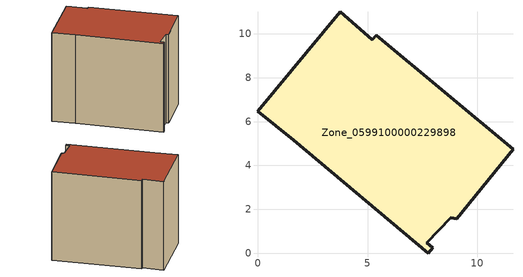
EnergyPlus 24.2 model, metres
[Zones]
Zone_0599100000229898
 floor ground (C_G): 5.21,9.72 5.38,9.93 11.62,4.74 9.04,1.58 8.77,1.62 7.68,0.48 7.96,0.24 7.77,0 1.64,5.15 0,6.48 3.74,11 z0
 wall outside (C_F): 7.77,0 7.96,0.24 7.68,0.48 8.77,1.62 9.04,1.58 11.62,4.74 5.38,9.93 5.21,9.72 3.74,11 0,6.48 1.64,5.15 7.77,0 z0:8.54
 roof outside (C_R): 5.21,9.72 3.74,11 0,6.48 1.64,5.15 7.77,0 7.96,0.24 7.68,0.48 8.77,1.62 9.04,1.58 11.62,4.74 5.38,9.93 z8.54
[BUILDING]
Pand.0599100000229898: North Axis=0; Terrain=City; Loads Convergence Tolerance Value=0.04; Temperature Convergence Tolerance Value=0.4; Solar Distribution=FullExterior; Maximum Number of Warmup Days=25; Minimum Number of Warmup Days=1
[Site:Location]
Rotterdam.The.Hague.AP_ZH_NLD Design_Conditions: Latitude=51.96; Longitude=4.45; Time Zone=1; Elevation=-4.5
[SITE:GROUNDTEMPERATURE:BUILDINGSURFACE]
18, 18, 18, 18, 18, 18, 18, 18, 18, 18, 18, 18
[MATERIAL] Thermal Absorptance=0.9; Solar Absorptance=0.7; Visible Absorptance=0.7
Name | Roughness | Thickness | Conductivity | Density | Specific Heat
G.TI.1946-1964 | MediumSmooth | 0.15 | 1 | 540 | 1210
F.TI.1946-1964 | Rough | 0.3 | 0.857143 | 1920 | 840
R.TI.1946-1964 | MediumRough | 0.2 | 0.277778 | 1500 | 1000
[CONSTRUCTION]
C_G: G.TI.1946-1964
C_F: F.TI.1946-1964
C_R: R.TI.1946-1964
[ZONE]
Zone_0599100000229898: Type=1; Multiplier=1; Ceiling Height=Autocalculate; Volume=Autocalculate; Floor Area=autocalculate; Part of Total Floor Area=Yes
[ZONEINFILTRATION:DESIGNFLOWRATE]
Infil_Zone_0599100000229898: Zone or ZoneList or Space or SpaceList=Zone_0599100000229898; Schedule=AlwaysOn; Design Flow Rate Calculation Method=Flow/Area; Flow Rate per Floor Area=0.003; Constant Term Coefficient=1; Temperature Term Coefficient=0; Velocity Term Coefficient=0; Velocity Squared Term Coefficient=0
[HVACTEMPLATE:ZONE:IDEALLOADSAIRSYSTEM]
Zone_0599100000229898: Maximum Heating Supply Air Temperature=50; Minimum Cooling Supply Air Temperature=13; Maximum Heating Supply Air Humidity Ratio=0.0156; Minimum Cooling Supply Air Humidity Ratio=0.0077; Heating Limit=NoLimit; Cooling Limit=NoLimit; Dehumidification Control Type=ConstantSensibleHeatRatio; Cooling Sensible Heat Ratio=0.7; Dehumidification Setpoint=60; Humidification Control Type=None; Humidification Setpoint=30; Outdoor Air Method=None; Outdoor Air Flow Rate per Person=0.00944; Outdoor Air Flow Rate per Zone Floor Area=0; Outdoor Air Flow Rate per Zone=0; Demand Controlled Ventilation Type=None; Outdoor Air Economizer Type=NoEconomizer; Heat Recovery Type=None; Sensible Heat Recovery Effectiveness=0.7; Latent Heat Recovery Effectiveness=0.65
[ZONECONTROL:THERMOSTAT]
ThermostatControl_Zone_0599100000229898: Zone or ZoneList=Zone_0599100000229898; Control Type Schedule=DualSetpointControlType; Control 1=Thermostat_Zone_0599100000229898; Temperature Difference Between Cutout And Setpoint=0
[THERMOSTATSETPOINT:DUALSETPOINT]
Thermostat_Zone_0599100000229898: Heating Setpoint Temperature Schedule=HeatingSetpoint_Zone_0599100000229898; Cooling Setpoint Temperature Schedule=CoolingSetpoint_Zone_0599100000229898
[SCHEDULE:COMPACT]
HeatingSetpoint_Zone_0599100000229898: Through: 12/31, For: AllDays, Until: 24:00, 21
CoolingSetpoint_Zone_0599100000229898: Through: 12/31, For: AllDays, Until: 24:00, 24
DualSetpointControlType: Through: 12/31, For: AllDays, Until: 24:00, 4
AlwaysOn: Through: 12/31, For: AllDays, Until: 24:00, 1
